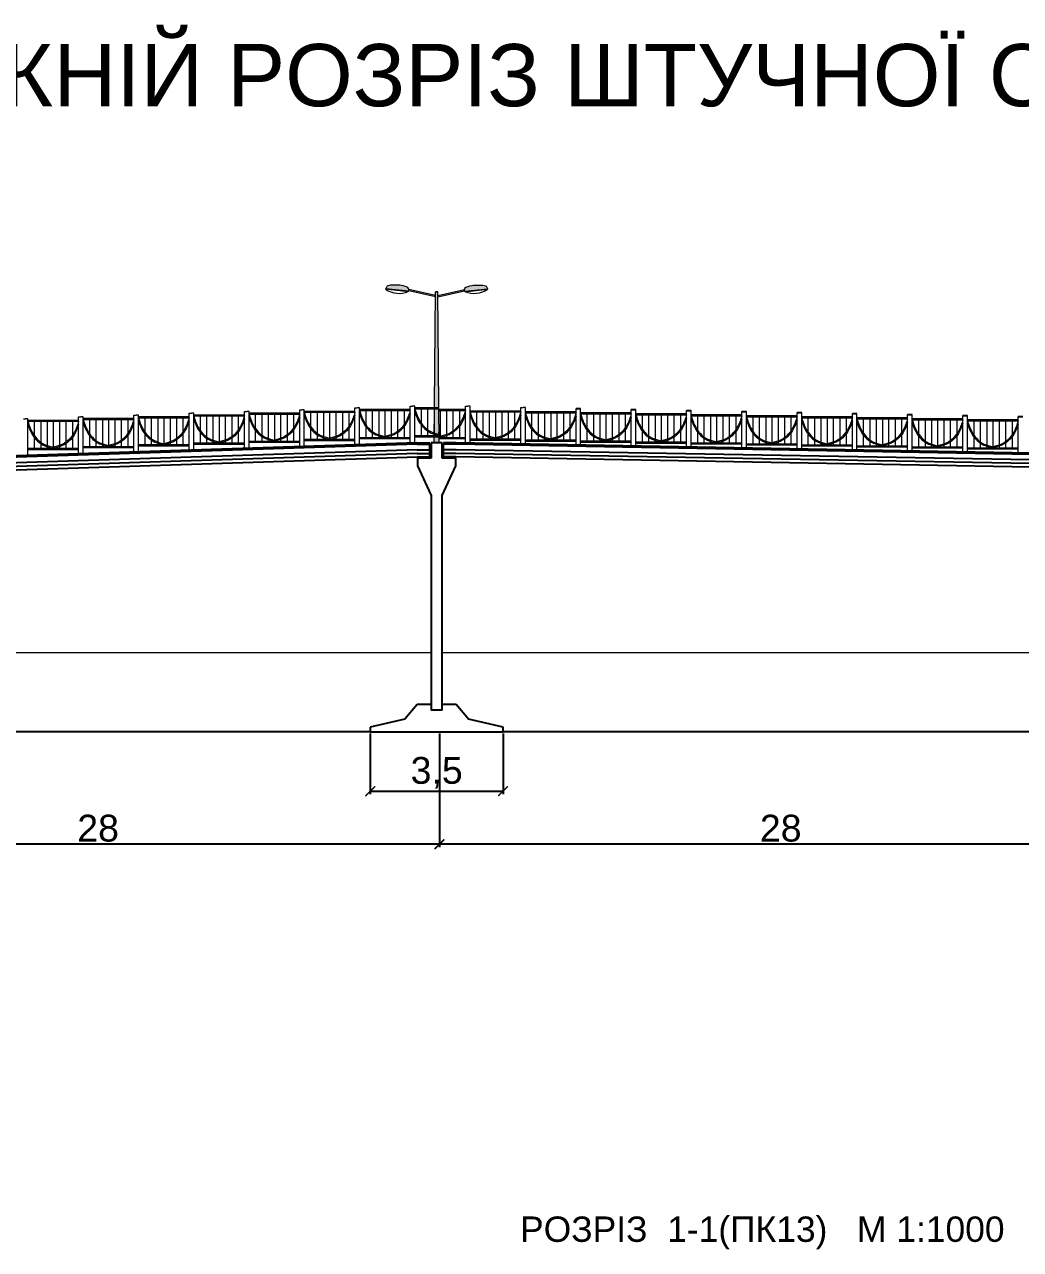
# Model space of a CAD drawing. Header units: millimetres. Extents: x -2123 to 34701, y -1286 to 835.
# Drawn here: x 4720 to 4760.8, y -871.4 to -821.2 of the extents above; entities that cross this region are included whole.
import ezdxf

# ---------------------------------------------------------------- set-up
doc = ezdxf.new("R2010")
doc.units = ezdxf.units.MM
doc.layers.get('0').update_dxf_attribs({"lineweight": 15})
doc.layers.add('дорога', color=126, linetype='Continuous', lineweight=25)
doc.layers.add('Текст', color=7, linetype='Continuous', lineweight=15)
doc.layers.add('размери', color=250, linetype='Continuous')
doc.layers.add('розрізи', color=7, linetype='Continuous')
doc.styles.get("Standard").update_dxf_attribs({"font": 'arial.ttf'})
doc.dimstyles.new('Переход', dxfattribs={"dimscale": 0.1, "dimtxt": 11, "dimasz": 4, "dimexe": 1.25, "dimexo": 0.625, "dimgap": 0.9, "dimtad": 1, "dimtxsty": 'Standard', "dimblk": 'ARCHTICK', "dimcen": 2.5, "dimadec": 0, "dimazin": 0, "dimtfac": 1, "dimtmove": 0, "dimatfit": 3, "dimldrblk": 'ARCHTICK', "dimfxl": 1, "dimarcsym": 0})

# ---------------------------------------------------------------- blocks, each defined once
blk = doc.blocks.new('_ArchTick')
at = {"color": 0, "linetype": 'ByBlock', "const_width": 0.15}
blk.add_lwpolyline([(-0.5, -0.5), (0.5, 0.5)], dxfattribs=at)
blk = doc.blocks.new('*D894')
at = {"layer": 'Defpoints', "color": 0, "lineweight": 20, "transparency": 16777216}
for p in [(4736.979, -850.188), (4764.979, -850.188), (4736.979, -854.791)]:
    blk.add_point(p, dxfattribs=at)
at = {"layer": 'Текст', "color": 0, "lineweight": -2, "transparency": 16777216}
for p, q in [((4736.979, -850.25), (4736.979, -854.916)), ((4764.979, -850.25), (4764.979, -854.916)), ((4764.979, -854.791), (4736.979, -854.791))]:
    blk.add_line(p, q, dxfattribs=at)
at = {"layer": 'Текст', "color": 0, "lineweight": -2, "transparency": 16777216, "xscale": 0.4, "yscale": 0.4, "zscale": 0.4, "rotation": 180}
blk.add_blockref('_ArchTick', (4736.979, -854.791), dxfattribs=at)
at = {"layer": 'Текст', "color": 0, "lineweight": -2, "transparency": 16777216, "xscale": 0.4, "yscale": 0.4, "zscale": 0.4}
blk.add_blockref('_ArchTick', (4764.979, -854.791), dxfattribs=at)
at = {"layer": 'Текст', "color": 0, "transparency": 16777216, "insert": (4750.979, -854.139), "char_height": 1.1, "attachment_point": 5}
blk.add_mtext('28', dxfattribs=at)
blk = doc.blocks.new('*D895')
at = {"layer": 'Defpoints', "color": 0, "lineweight": 20, "transparency": 16777216}
for p in [(4708.979, -850.188), (4736.979, -850.188), (4708.979, -854.791)]:
    blk.add_point(p, dxfattribs=at)
at = {"layer": 'Текст', "color": 0, "lineweight": -2, "transparency": 16777216}
for p, q in [((4708.979, -850.25), (4708.979, -854.916)), ((4736.979, -850.25), (4736.979, -854.916)), ((4736.979, -854.791), (4708.979, -854.791))]:
    blk.add_line(p, q, dxfattribs=at)
at = {"layer": 'Текст', "color": 0, "lineweight": -2, "transparency": 16777216, "xscale": 0.4, "yscale": 0.4, "zscale": 0.4, "rotation": 180}
blk.add_blockref('_ArchTick', (4708.979, -854.791), dxfattribs=at)
at = {"layer": 'Текст', "color": 0, "lineweight": -2, "transparency": 16777216, "xscale": 0.4, "yscale": 0.4, "zscale": 0.4}
blk.add_blockref('_ArchTick', (4736.979, -854.791), dxfattribs=at)
at = {"layer": 'Текст', "color": 0, "transparency": 16777216, "insert": (4722.979, -854.139), "char_height": 1.1, "attachment_point": 5}
blk.add_mtext('28', dxfattribs=at)
blk = doc.blocks.new('*D902')
at = {"layer": 'Defpoints', "color": 0, "lineweight": 20, "transparency": 16777216}
for p in [(4734.142, -850.188), (4739.59, -850.188), (4739.59, -852.616)]:
    blk.add_point(p, dxfattribs=at)
at = {"layer": 'Текст', "color": 0, "lineweight": -2, "transparency": 16777216}
for p, q in [((4734.142, -850.25), (4734.142, -852.741)), ((4739.59, -850.25), (4739.59, -852.741)), ((4734.142, -852.616), (4739.59, -852.616))]:
    blk.add_line(p, q, dxfattribs=at)
at = {"layer": 'Текст', "color": 0, "lineweight": -2, "transparency": 16777216, "xscale": 0.4, "yscale": 0.4, "zscale": 0.4, "rotation": 180}
blk.add_blockref('_ArchTick', (4734.142, -852.616), dxfattribs=at)
at = {"layer": 'Текст', "color": 0, "lineweight": -2, "transparency": 16777216, "xscale": 0.4, "yscale": 0.4, "zscale": 0.4}
blk.add_blockref('_ArchTick', (4739.59, -852.616), dxfattribs=at)
at = {"layer": 'Текст', "color": 0, "transparency": 16777216, "insert": (4736.866, -851.865), "char_height": 1.1, "attachment_point": 5}
blk.add_mtext('3,5', dxfattribs=at)

msp = doc.modelspace()

# ---------------------------------------------------------------- hatches: boundary and pattern name
at = {"layer": 'дорога', "lineweight": 5}
h = msp.add_hatch(color=0, dxfattribs=at)
h.dxf.hatch_style = 2
h.paths.add_polyline_path([(4736.965, -838.136), (4736.767, -838.138), (4736.765, -838.335), (4736.967, -838.335)])
h.paths.add_polyline_path([(4736.815, -832.136), (4736.915, -832.136), (4736.965, -838.136), (4736.765, -838.136)])
edge = h.paths.add_edge_path()
edge.add_spline(control_points=[(4738.015, -832.116), (4738.008, -832.098), (4738.005, -832.075), (4738.004, -832.045)], knot_values=[411.134828, 411.134828, 411.134828, 411.134828, 430.443611, 430.443611, 430.443611, 430.443611], degree=3, periodic=0)
edge.add_spline(control_points=[(4738.004, -832.045), (4738.027, -831.974), (4738.089, -831.927), (4738.414, -831.859), (4738.628, -831.862), (4738.847, -831.867), (4738.93, -831.949), (4738.951, -832.006), (4738.954, -832.016)], knot_values=[0, 0, 0, 0, 32.530138, 77.21019, 130.242015, 174.657331, 196.410436, 202.267979, 202.267979, 202.267979, 202.267979], degree=3, periodic=0)
edge.add_line((4738.954, -832.016), (4738.015, -832.116))
edge = h.paths.add_edge_path()
edge.add_spline(control_points=[(4738.004, -832.045), (4738.005, -832.067), (4738.007, -832.085), (4738.01, -832.1)], knot_values=[416.32852, 416.32852, 416.32852, 416.32852, 430.443611, 430.443611, 430.443611, 430.443611], degree=3, periodic=0)
edge.add_line((4738.01, -832.1), (4736.917, -832.352))
edge.add_line((4736.917, -832.352), (4736.916, -832.292))
edge.add_line((4736.916, -832.292), (4738.004, -832.045))
edge = h.paths.add_edge_path()
edge.add_spline(control_points=[(4734.777, -832.016), (4734.78, -832.006), (4734.8, -831.949), (4734.883, -831.867), (4735.102, -831.862), (4735.316, -831.859), (4735.641, -831.927), (4735.703, -831.974), (4735.726, -832.045)], knot_values=[0, 0, 0, 0, 5.857543, 27.610648, 72.025964, 125.057789, 169.737841, 202.267979, 202.267979, 202.267979, 202.267979], degree=3, periodic=0)
edge.add_spline(control_points=[(4735.726, -832.045), (4735.725, -832.075), (4735.722, -832.098), (4735.715, -832.116)], knot_values=[411.134828, 411.134828, 411.134828, 411.134828, 430.443611, 430.443611, 430.443611, 430.443611], degree=3, periodic=0)
edge.add_line((4735.715, -832.116), (4734.777, -832.016))
edge = h.paths.add_edge_path()
edge.add_line((4736.814, -832.292), (4736.813, -832.352))
edge.add_line((4736.813, -832.352), (4735.72, -832.1))
edge.add_spline(control_points=[(4735.72, -832.1), (4735.724, -832.085), (4735.725, -832.067), (4735.726, -832.045)], knot_values=[416.32852, 416.32852, 416.32852, 416.32852, 430.443611, 430.443611, 430.443611, 430.443611], degree=3, periodic=0)
edge.add_line((4735.726, -832.045), (4736.814, -832.292))

# ---------------------------------------------------------------- linework, layer by layer
at = {"color": 0}
for p, q in [((4709.091, -846.925), (4736.641, -846.925)), ((4737.091, -846.925), (4764.641, -846.925))]:
    msp.add_line(p, q, dxfattribs=at)
at = {"layer": 'дорога', "color": 0, "lineweight": 5}
for p, q in [((4735.703, -832.135), (4734.773, -832.033)), ((4735.715, -832.116), (4734.777, -832.016)), ((4736.813, -832.352), (4735.72, -832.1)), ((4736.814, -832.292), (4735.726, -832.045)), ((4736.765, -838.335), (4736.815, -832.136)), ((4736.815, -832.136), (4736.915, -832.136)), ((4736.915, -832.136), (4736.815, -832.136)), ((4736.967, -838.335), (4736.915, -832.136)), ((4736.916, -832.292), (4738.004, -832.045)), ((4736.917, -832.352), (4738.01, -832.1)), ((4738.015, -832.116), (4738.954, -832.016)), ((4738.028, -832.135), (4738.957, -832.033)), ((4736.812, -832.521), (4736.812, -832.521)), ((4736.918, -832.521), (4736.918, -832.521)), ((4722.179, -838.787), (4722.179, -837.271)), ((4722.179, -837.271), (4722.274, -837.271)), ((4722.368, -837.271), (4722.274, -837.271)), ((4722.368, -837.271), (4722.274, -837.271)), ((4722.368, -838.781), (4722.368, -837.271)), ((4724.447, -838.713), (4724.447, -837.197)), ((4724.447, -837.197), (4724.541, -837.197)), ((4724.635, -837.197), (4724.541, -837.197)), ((4724.635, -837.197), (4724.541, -837.197)), ((4724.635, -838.707), (4724.635, -837.197)), ((4724.635, -837.252), (4726.714, -837.252)), ((4726.714, -838.639), (4726.714, -837.123)), ((4726.714, -837.123), (4726.808, -837.123)), ((4726.902, -837.123), (4726.808, -837.123)), ((4726.902, -837.123), (4726.808, -837.123)), ((4726.902, -838.633), (4726.902, -837.123)), ((4726.902, -837.179), (4728.981, -837.179)), ((4726.902, -837.229), (4728.981, -837.229)), ((4727.159, -837.229), (4727.159, -838.332)), ((4727.425, -837.229), (4727.425, -838.332)), ((4727.69, -837.229), (4727.69, -838.332)), ((4727.941, -837.229), (4727.941, -838.332)), ((4728.197, -837.229), (4728.197, -838.332)), ((4728.463, -837.229), (4728.463, -838.332)), ((4728.728, -837.229), (4728.728, -838.332)), ((4728.981, -838.565), (4728.981, -837.049)), ((4728.981, -837.049), (4729.075, -837.049)), ((4729.169, -837.049), (4729.075, -837.049)), ((4729.169, -837.049), (4729.075, -837.049)), ((4729.169, -838.559), (4729.169, -837.049)), ((4729.169, -837.105), (4731.248, -837.105)), ((4729.169, -837.155), (4731.248, -837.155)), ((4729.426, -837.155), (4729.426, -838.258)), ((4729.692, -837.155), (4729.692, -838.258)), ((4729.957, -837.155), (4729.957, -838.258)), ((4730.208, -837.155), (4730.208, -838.258)), ((4730.464, -837.155), (4730.464, -838.258)), ((4730.73, -837.155), (4730.73, -838.258)), ((4730.995, -837.155), (4730.995, -838.258)), ((4731.248, -838.491), (4731.248, -836.976)), ((4731.248, -836.976), (4731.342, -836.976)), ((4731.436, -836.976), (4731.342, -836.976)), ((4731.436, -836.976), (4731.342, -836.976)), ((4731.436, -838.485), (4731.436, -836.976)), ((4731.436, -837.031), (4733.515, -837.031)), ((4731.436, -837.081), (4733.515, -837.081)), ((4731.693, -837.081), (4731.693, -838.184)), ((4731.959, -837.081), (4731.959, -838.184)), ((4732.224, -837.081), (4732.224, -838.184)), ((4732.475, -837.081), (4732.475, -838.184)), ((4732.731, -837.081), (4732.731, -838.184)), ((4732.997, -837.081), (4732.997, -838.184)), ((4733.263, -837.081), (4733.263, -838.184)), ((4733.515, -838.418), (4733.515, -836.902)), ((4733.515, -836.902), (4733.609, -836.902)), ((4733.703, -836.902), (4733.609, -836.902)), ((4733.703, -836.902), (4733.609, -836.902)), ((4733.703, -838.412), (4733.703, -836.902)), ((4733.703, -836.957), (4735.782, -836.957)), ((4733.703, -837.007), (4735.782, -837.007)), ((4733.96, -837.007), (4733.96, -838.11)), ((4734.226, -837.007), (4734.226, -838.11)), ((4734.491, -837.007), (4734.491, -838.11)), ((4734.742, -837.007), (4734.742, -838.11)), ((4734.998, -837.007), (4734.998, -838.11)), ((4735.264, -837.007), (4735.264, -838.11)), ((4735.53, -837.007), (4735.53, -838.11)), ((4735.782, -838.344), (4735.782, -836.828)), ((4735.782, -836.828), (4735.876, -836.828)), ((4735.97, -836.828), (4735.876, -836.828)), ((4735.97, -836.828), (4735.876, -836.828)), ((4735.97, -838.338), (4735.97, -836.828)), ((4735.97, -836.883), (4736.955, -836.883)), ((4735.97, -836.933), (4736.955, -836.933)), ((4736.227, -836.933), (4736.227, -838.037)), ((4736.493, -836.933), (4736.493, -838.037)), ((4736.759, -836.933), (4736.759, -838.037)), ((4736.955, -836.955), (4738.049, -836.955)), ((4736.956, -837.005), (4738.049, -837.005)), ((4737.009, -837.005), (4737.009, -838.108)), ((4737.265, -837.005), (4737.265, -838.108)), ((4737.531, -837.005), (4737.531, -838.108)), ((4737.797, -837.005), (4737.797, -838.108)), ((4738.049, -838.342), (4738.049, -836.826)), ((4738.049, -836.826), (4738.143, -836.826)), ((4738.237, -836.826), (4738.143, -836.826)), ((4738.237, -836.826), (4738.143, -836.826)), ((4738.237, -838.345), (4738.237, -836.826)), ((4738.237, -837.015), (4740.316, -837.015)), ((4738.237, -837.065), (4740.316, -837.065)), ((4738.494, -837.065), (4738.494, -838.168)), ((4738.76, -837.065), (4738.76, -838.168)), ((4739.026, -837.065), (4739.026, -838.168)), ((4739.276, -837.065), (4739.276, -838.168)), ((4739.532, -837.065), (4739.532, -838.168)), ((4739.798, -837.065), (4739.798, -838.168)), ((4740.064, -837.065), (4740.064, -838.168)), ((4740.316, -838.386), (4740.316, -836.886)), ((4740.316, -836.886), (4740.41, -836.886)), ((4740.504, -836.886), (4740.41, -836.886)), ((4740.504, -838.386), (4740.504, -836.886)), ((4740.504, -838.386), (4740.504, -836.886)), ((4740.504, -837.055), (4742.583, -837.055)), ((4740.504, -837.105), (4742.583, -837.105)), ((4740.761, -837.105), (4740.761, -838.209)), ((4741.027, -837.105), (4741.027, -838.209)), ((4741.293, -837.105), (4741.293, -838.209)), ((4741.544, -837.105), (4741.544, -838.209)), ((4741.799, -837.105), (4741.799, -838.209)), ((4742.065, -837.105), (4742.065, -838.209)), ((4742.331, -837.105), (4742.331, -838.209)), ((4742.583, -838.426), (4742.583, -836.926)), ((4742.771, -838.426), (4742.771, -836.926)), ((4742.771, -838.426), (4742.771, -836.926)), ((4742.771, -837.096), (4744.85, -837.096)), ((4742.771, -837.146), (4744.85, -837.146)), ((4743.028, -837.146), (4743.028, -838.249)), ((4743.294, -837.146), (4743.294, -838.249)), ((4743.56, -837.146), (4743.56, -838.249)), ((4743.811, -837.146), (4743.811, -838.249)), ((4744.066, -837.146), (4744.066, -838.249)), ((4744.332, -837.146), (4744.332, -838.249)), ((4744.598, -837.146), (4744.598, -838.249)), ((4744.85, -838.467), (4744.85, -836.967)), ((4745.038, -838.467), (4745.038, -836.967)), ((4745.038, -838.467), (4745.038, -836.967)), ((4745.038, -837.136), (4747.117, -837.136)), ((4745.038, -837.186), (4747.117, -837.186)), ((4745.295, -837.186), (4745.295, -838.29)), ((4745.561, -837.186), (4745.561, -838.29)), ((4745.827, -837.186), (4745.827, -838.29)), ((4746.078, -837.186), (4746.078, -838.29)), ((4746.333, -837.186), (4746.333, -838.29)), ((4746.599, -837.186), (4746.599, -838.29)), ((4746.865, -837.186), (4746.865, -838.29)), ((4747.117, -838.507), (4747.117, -837.007)), ((4747.305, -838.507), (4747.305, -837.007)), ((4747.305, -838.507), (4747.305, -837.007)), ((4747.305, -837.177), (4749.384, -837.177)), ((4747.305, -837.227), (4749.384, -837.227)), ((4747.562, -837.227), (4747.562, -838.33)), ((4747.828, -837.227), (4747.828, -838.33)), ((4748.094, -837.227), (4748.094, -838.33)), ((4748.345, -837.227), (4748.345, -838.33)), ((4748.601, -837.227), (4748.601, -838.33)), ((4748.866, -837.227), (4748.866, -838.33)), ((4749.132, -837.227), (4749.132, -838.33)), ((4749.384, -838.548), (4749.384, -837.048)), ((4749.572, -838.548), (4749.572, -837.048)), ((4749.572, -838.548), (4749.572, -837.048)), ((4749.572, -837.217), (4751.651, -837.217)), ((4749.572, -837.267), (4751.651, -837.267)), ((4749.829, -837.267), (4749.829, -838.371)), ((4750.095, -837.267), (4750.095, -838.371)), ((4750.361, -837.267), (4750.361, -838.371)), ((4750.612, -837.267), (4750.612, -838.371)), ((4750.868, -837.267), (4750.868, -838.371)), ((4751.133, -837.267), (4751.133, -838.371)), ((4751.399, -837.267), (4751.399, -838.371)), ((4751.651, -838.588), (4751.651, -837.088)), ((4751.839, -838.588), (4751.839, -837.088)), ((4751.839, -838.588), (4751.839, -837.088)), ((4751.839, -837.258), (4753.918, -837.258)), ((4753.918, -838.629), (4753.918, -837.129)), ((4754.106, -838.629), (4754.106, -837.129)), ((4754.106, -838.629), (4754.106, -837.129)), ((4756.185, -838.669), (4756.185, -837.169)), ((4756.373, -838.669), (4756.373, -837.169)), ((4756.373, -838.669), (4756.373, -837.169)), ((4758.452, -838.71), (4758.452, -837.21)), ((4758.641, -838.71), (4758.641, -837.21)), ((4758.641, -838.71), (4758.641, -837.21)), ((4760.72, -838.75), (4760.72, -837.25)), ((4719.912, -837.345), (4720.006, -837.345)), ((4720.1, -837.345), (4720.006, -837.345)), ((4720.1, -837.345), (4720.006, -837.345)), ((4720.1, -838.855), (4720.1, -837.345)), ((4720.1, -837.4), (4722.179, -837.4)), ((4720.1, -837.45), (4722.179, -837.45)), ((4720.358, -837.45), (4720.358, -838.553)), ((4720.623, -837.45), (4720.623, -838.553)), ((4720.889, -837.45), (4720.889, -838.553)), ((4721.14, -837.45), (4721.14, -838.553)), ((4721.396, -837.45), (4721.396, -838.553)), ((4721.662, -837.45), (4721.662, -838.553)), ((4721.927, -837.45), (4721.927, -838.553)), ((4722.368, -837.326), (4724.447, -837.326)), ((4722.368, -837.376), (4724.447, -837.376)), ((4722.625, -837.376), (4722.625, -838.48)), ((4722.89, -837.376), (4722.89, -838.48)), ((4723.156, -837.376), (4723.156, -838.48)), ((4723.407, -837.376), (4723.407, -838.48)), ((4723.663, -837.376), (4723.663, -838.48)), ((4723.929, -837.376), (4723.929, -838.48)), ((4724.194, -837.376), (4724.194, -838.48)), ((4724.635, -837.302), (4726.714, -837.302)), ((4724.892, -837.302), (4724.892, -838.406)), ((4725.157, -837.302), (4725.157, -838.406)), ((4725.423, -837.302), (4725.423, -838.406)), ((4725.674, -837.302), (4725.674, -838.406)), ((4725.93, -837.302), (4725.93, -838.406)), ((4726.196, -837.302), (4726.196, -838.406)), ((4726.461, -837.302), (4726.461, -838.406)), ((4751.839, -837.308), (4753.918, -837.308)), ((4752.096, -837.308), (4752.096, -838.411)), ((4752.362, -837.308), (4752.362, -838.411)), ((4752.628, -837.308), (4752.628, -838.411)), ((4752.879, -837.308), (4752.879, -838.411)), ((4753.135, -837.308), (4753.135, -838.411)), ((4753.4, -837.308), (4753.4, -838.411)), ((4753.666, -837.308), (4753.666, -838.411)), ((4754.106, -837.298), (4756.185, -837.298)), ((4754.106, -837.348), (4756.185, -837.348)), ((4754.364, -837.348), (4754.364, -838.452)), ((4754.629, -837.348), (4754.629, -838.452)), ((4754.895, -837.348), (4754.895, -838.452)), ((4755.146, -837.348), (4755.146, -838.452)), ((4755.402, -837.348), (4755.402, -838.452)), ((4755.667, -837.348), (4755.667, -838.452)), ((4755.933, -837.348), (4755.933, -838.452)), ((4756.373, -837.339), (4758.452, -837.339)), ((4756.373, -837.389), (4758.452, -837.389)), ((4756.631, -837.389), (4756.631, -838.492)), ((4756.896, -837.389), (4756.896, -838.492)), ((4757.162, -837.389), (4757.162, -838.492)), ((4757.413, -837.389), (4757.413, -838.492)), ((4757.669, -837.389), (4757.669, -838.492)), ((4757.934, -837.389), (4757.934, -838.492)), ((4758.2, -837.389), (4758.2, -838.492)), ((4758.641, -837.379), (4760.72, -837.379)), ((4758.641, -837.429), (4760.72, -837.429)), ((4758.898, -837.429), (4758.898, -838.533)), ((4759.163, -837.429), (4759.163, -838.533)), ((4759.429, -837.429), (4759.429, -838.533)), ((4759.68, -837.429), (4759.68, -838.533)), ((4759.936, -837.429), (4759.936, -838.533)), ((4760.202, -837.429), (4760.202, -838.533)), ((4760.467, -837.429), (4760.467, -838.533)), ((4729.169, -838.258), (4731.248, -838.258)), ((4731.436, -838.184), (4733.515, -838.184)), ((4731.436, -838.234), (4733.515, -838.234)), ((4733.703, -838.11), (4735.782, -838.11)), ((4733.703, -838.16), (4735.782, -838.16)), ((4735.97, -838.037), (4736.964, -838.037)), ((4735.97, -838.087), (4736.965, -838.087)), ((4736.965, -838.108), (4738.049, -838.108)), ((4736.965, -838.158), (4738.049, -838.158)), ((4738.237, -838.168), (4740.316, -838.168)), ((4738.237, -838.218), (4740.316, -838.218)), ((4740.504, -838.209), (4742.583, -838.209)), ((4740.504, -838.259), (4742.583, -838.259)), ((4742.771, -838.249), (4744.85, -838.249)), ((4720.1, -838.553), (4722.179, -838.553)), ((4720.1, -838.603), (4722.179, -838.603)), ((4722.368, -838.48), (4724.447, -838.48)), ((4722.368, -838.53), (4724.447, -838.53)), ((4724.635, -838.406), (4726.714, -838.406)), ((4724.635, -838.456), (4726.714, -838.456)), ((4726.902, -838.332), (4728.981, -838.332)), ((4726.902, -838.382), (4728.981, -838.382)), ((4729.169, -838.308), (4731.248, -838.308)), ((4742.771, -838.299), (4744.85, -838.299)), ((4745.038, -838.29), (4747.117, -838.29)), ((4745.038, -838.34), (4747.117, -838.34)), ((4747.305, -838.33), (4749.384, -838.33)), ((4747.305, -838.38), (4749.384, -838.38)), ((4749.572, -838.371), (4751.651, -838.371)), ((4749.572, -838.421), (4751.651, -838.421)), ((4751.839, -838.411), (4753.918, -838.411)), ((4751.839, -838.461), (4753.918, -838.461)), ((4754.106, -838.452), (4756.185, -838.452)), ((4754.106, -838.502), (4756.185, -838.502)), ((4756.373, -838.492), (4758.452, -838.492)), ((4756.373, -838.542), (4758.452, -838.542)), ((4758.641, -838.533), (4760.72, -838.533)), ((4758.641, -838.583), (4760.72, -838.583))]:
    msp.add_line(p, q, dxfattribs=at)
for centre, start, end in [((4735.335, -831.202), 235.9191, 291.5235), ((4738.395, -831.202), 248.4765, 304.0809)]:
    msp.add_arc(centre, 1.002, start, end, dxfattribs=at)
for points, knots in [([(4735.726, -832.045), (4735.703, -831.974), (4735.641, -831.927), (4735.316, -831.859), (4735.102, -831.862), (4734.883, -831.867), (4734.797, -831.953), (4734.775, -832.019), (4734.773, -832.033)], [0, 0, 0, 0, 32.530138, 77.21019, 130.242015, 174.657331, 196.410436, 205.373259, 205.373259, 205.373259, 205.373259]), ([(4735.703, -832.135), (4735.703, -832.134), (4735.72, -832.117), (4735.725, -832.086), (4735.726, -832.045)], [402.843137, 402.843137, 402.843137, 402.843137, 403.371236, 430.443611, 430.443611, 430.443611, 430.443611]), ([(4738.004, -832.045), (4738.027, -831.974), (4738.089, -831.927), (4738.414, -831.859), (4738.628, -831.862), (4738.847, -831.867), (4738.934, -831.953), (4738.955, -832.019), (4738.957, -832.033)], [0, 0, 0, 0, 32.530138, 77.21019, 130.242015, 174.657331, 196.410436, 205.373259, 205.373259, 205.373259, 205.373259]), ([(4738.028, -832.135), (4738.027, -832.134), (4738.01, -832.117), (4738.006, -832.086), (4738.004, -832.045)], [402.843137, 402.843137, 402.843137, 402.843137, 403.371236, 430.443611, 430.443611, 430.443611, 430.443611]), ([(4735.97, -836.933), (4736.018, -837.084), (4736.138, -837.453), (4736.505, -837.867), (4736.847, -837.957), (4736.964, -837.985)], [0, 0, 0, 0, 0.4744, 1.16735, 1.525154, 1.525154, 1.525154, 1.525154]), ([(4735.97, -837.071), (4736.022, -837.215), (4736.149, -837.565), (4736.53, -837.924), (4736.854, -838.003), (4736.964, -838.027)], [0, 0, 0, 0, 0.457419, 1.114137, 1.451089, 1.451089, 1.451089, 1.451089])]:
    msp.add_open_spline(points, degree=3, knots=knots, dxfattribs=at)
for points in [[(4726.902, -837.229), (4727.074, -837.671), (4727.556, -838.168), (4727.941, -838.291)], [(4728.981, -837.229), (4728.808, -837.671), (4728.326, -838.168), (4727.941, -838.291)], [(4729.169, -837.155), (4729.341, -837.597), (4729.823, -838.094), (4730.208, -838.217)], [(4731.248, -837.155), (4731.076, -837.597), (4730.593, -838.094), (4730.208, -838.217)], [(4731.436, -837.081), (4731.608, -837.523), (4732.09, -838.021), (4732.475, -838.143)], [(4731.436, -837.219), (4731.62, -837.638), (4732.108, -838.078), (4732.475, -838.184)], [(4733.515, -837.081), (4733.343, -837.523), (4732.86, -838.021), (4732.475, -838.143)], [(4733.515, -837.219), (4733.33, -837.638), (4732.843, -838.078), (4732.475, -838.184)], [(4733.703, -837.007), (4733.875, -837.449), (4734.357, -837.947), (4734.742, -838.069)], [(4733.703, -837.145), (4733.887, -837.564), (4734.375, -838.004), (4734.742, -838.11)], [(4735.782, -837.007), (4735.61, -837.449), (4735.127, -837.947), (4734.742, -838.069)], [(4735.782, -837.145), (4735.597, -837.564), (4735.11, -838.004), (4734.742, -838.11)], [(4738.049, -837.005), (4737.877, -837.447), (4737.394, -837.945), (4736.965, -838.077)], [(4738.049, -837.143), (4737.864, -837.562), (4737.377, -838.002), (4736.965, -838.108)], [(4738.237, -837.065), (4738.409, -837.507), (4738.891, -838.004), (4739.276, -838.127)], [(4738.237, -837.203), (4738.422, -837.621), (4738.909, -838.062), (4739.276, -838.168)], [(4740.316, -837.065), (4740.144, -837.507), (4739.661, -838.004), (4739.276, -838.127)], [(4740.316, -837.203), (4740.131, -837.621), (4739.644, -838.062), (4739.276, -838.168)], [(4740.504, -837.105), (4740.676, -837.547), (4741.159, -838.045), (4741.544, -838.167)], [(4740.504, -837.243), (4740.689, -837.662), (4741.176, -838.102), (4741.544, -838.209)], [(4742.583, -837.105), (4742.411, -837.547), (4741.929, -838.045), (4741.544, -838.167)], [(4742.583, -837.243), (4742.398, -837.662), (4741.911, -838.102), (4741.544, -838.209)], [(4742.771, -837.146), (4742.943, -837.588), (4743.426, -838.085), (4743.811, -838.208)], [(4744.85, -837.146), (4744.678, -837.588), (4744.196, -838.085), (4743.811, -838.208)], [(4745.038, -837.186), (4745.21, -837.628), (4745.693, -838.126), (4746.078, -838.248)], [(4747.117, -837.186), (4746.945, -837.628), (4746.463, -838.126), (4746.078, -838.248)], [(4747.305, -837.227), (4747.477, -837.669), (4747.96, -838.166), (4748.345, -838.289)], [(4749.384, -837.227), (4749.212, -837.669), (4748.73, -838.166), (4748.345, -838.289)], [(4749.572, -837.267), (4749.744, -837.709), (4750.227, -838.207), (4750.612, -838.329)], [(4751.651, -837.267), (4751.479, -837.709), (4750.997, -838.207), (4750.612, -838.329)], [(4720.1, -837.45), (4720.273, -837.892), (4720.755, -838.39), (4721.14, -838.512)], [(4720.1, -837.588), (4720.285, -838.007), (4720.772, -838.447), (4721.14, -838.553)], [(4722.179, -837.45), (4722.007, -837.892), (4721.525, -838.39), (4721.14, -838.512)], [(4722.179, -837.588), (4721.995, -838.007), (4721.508, -838.447), (4721.14, -838.553)], [(4722.368, -837.376), (4722.54, -837.818), (4723.022, -838.316), (4723.407, -838.438)], [(4722.368, -837.514), (4722.552, -837.933), (4723.039, -838.373), (4723.407, -838.48)], [(4724.447, -837.376), (4724.274, -837.818), (4723.792, -838.316), (4723.407, -838.438)], [(4724.447, -837.514), (4724.262, -837.933), (4723.775, -838.373), (4723.407, -838.48)], [(4724.635, -837.302), (4724.807, -837.744), (4725.289, -838.242), (4725.674, -838.364)], [(4724.635, -837.441), (4724.819, -837.859), (4725.306, -838.299), (4725.674, -838.406)], [(4726.714, -837.302), (4726.541, -837.744), (4726.059, -838.242), (4725.674, -838.364)], [(4726.714, -837.441), (4726.529, -837.859), (4726.042, -838.299), (4725.674, -838.406)], [(4726.902, -837.367), (4727.086, -837.785), (4727.573, -838.226), (4727.941, -838.332)], [(4728.981, -837.367), (4728.796, -837.785), (4728.309, -838.226), (4727.941, -838.332)], [(4729.169, -837.293), (4729.353, -837.711), (4729.84, -838.152), (4730.208, -838.258)], [(4731.248, -837.293), (4731.063, -837.711), (4730.576, -838.152), (4730.208, -838.258)], [(4742.771, -837.284), (4742.956, -837.702), (4743.443, -838.143), (4743.811, -838.249)], [(4744.85, -837.284), (4744.666, -837.702), (4744.178, -838.143), (4743.811, -838.249)], [(4745.038, -837.324), (4745.223, -837.743), (4745.71, -838.183), (4746.078, -838.29)], [(4747.117, -837.324), (4746.933, -837.743), (4746.445, -838.183), (4746.078, -838.29)], [(4747.305, -837.365), (4747.49, -837.783), (4747.977, -838.224), (4748.345, -838.33)], [(4749.384, -837.365), (4749.2, -837.783), (4748.712, -838.224), (4748.345, -838.33)], [(4749.572, -837.405), (4749.757, -837.824), (4750.244, -838.264), (4750.612, -838.371)], [(4751.651, -837.405), (4751.467, -837.824), (4750.98, -838.264), (4750.612, -838.371)], [(4751.839, -837.308), (4752.012, -837.75), (4752.494, -838.247), (4752.879, -838.37)], [(4751.839, -837.446), (4752.024, -837.865), (4752.511, -838.305), (4752.879, -838.411)], [(4753.918, -837.308), (4753.746, -837.75), (4753.264, -838.247), (4752.879, -838.37)], [(4753.918, -837.446), (4753.734, -837.865), (4753.247, -838.305), (4752.879, -838.411)], [(4754.106, -837.348), (4754.279, -837.79), (4754.761, -838.288), (4755.146, -838.41)], [(4754.106, -837.487), (4754.291, -837.905), (4754.778, -838.345), (4755.146, -838.452)], [(4756.185, -837.348), (4756.013, -837.79), (4755.531, -838.288), (4755.146, -838.41)], [(4756.185, -837.487), (4756.001, -837.905), (4755.514, -838.345), (4755.146, -838.452)], [(4756.373, -837.389), (4756.546, -837.831), (4757.028, -838.329), (4757.413, -838.451)], [(4756.373, -837.527), (4756.558, -837.946), (4757.045, -838.386), (4757.413, -838.492)], [(4758.452, -837.389), (4758.28, -837.831), (4757.798, -838.329), (4757.413, -838.451)], [(4758.452, -837.527), (4758.268, -837.946), (4757.781, -838.386), (4757.413, -838.492)], [(4758.641, -837.429), (4758.813, -837.871), (4759.295, -838.369), (4759.68, -838.491)], [(4758.641, -837.568), (4758.825, -837.986), (4759.312, -838.426), (4759.68, -838.533)], [(4760.72, -837.429), (4760.547, -837.871), (4760.065, -838.369), (4759.68, -838.491)], [(4760.72, -837.568), (4760.535, -837.986), (4760.048, -838.426), (4759.68, -838.533)]]:
    msp.add_spline(points, degree=3, dxfattribs=at)
at = {"layer": 'размери', "color": 0}
for p, q in [((4742.583, -836.926), (4742.771, -836.926)), ((4744.85, -836.967), (4745.038, -836.967)), ((4747.117, -837.007), (4747.305, -837.007)), ((4749.384, -837.048), (4749.572, -837.048)), ((4751.651, -837.088), (4751.839, -837.088)), ((4753.918, -837.129), (4754.106, -837.129)), ((4756.185, -837.169), (4756.373, -837.169)), ((4758.452, -837.21), (4758.641, -837.21)), ((4760.72, -837.25), (4760.908, -837.25))]:
    msp.add_line(p, q, dxfattribs=at)
at = {"layer": 'розрізи', "color": 0}
for p, q in [((4736.932, -837.925), (4736.963, -837.925)), ((4736.058, -838.335), (4709.633, -839.195)), ((4736.06, -838.385), (4709.635, -839.245)), ((4736.067, -838.615), (4709.642, -839.475)), ((4736.072, -838.765), (4709.647, -839.625)), ((4736.058, -838.335), (4736.591, -838.335)), ((4736.06, -838.385), (4736.591, -838.385)), ((4736.067, -838.615), (4736.591, -838.615)), ((4736.072, -838.765), (4736.591, -838.765)), ((4736.591, -838.913), (4736.591, -838.335)), ((4736.641, -838.335), (4736.641, -838.963)), ((4737.091, -838.335), (4736.641, -838.335)), ((4737.091, -838.963), (4737.091, -838.335)), ((4737.141, -838.913), (4737.141, -838.335)), ((4737.665, -838.335), (4737.141, -838.335)), ((4737.664, -838.385), (4737.141, -838.385)), ((4737.66, -838.615), (4737.141, -838.615)), ((4737.657, -838.765), (4737.141, -838.765)), ((4764.082, -839.237), (4737.657, -838.765)), ((4764.085, -839.087), (4737.66, -838.615)), ((4764.089, -838.857), (4737.664, -838.385)), ((4764.09, -838.807), (4737.665, -838.335)), ((4736.079, -838.914), (4709.654, -839.775)), ((4736.079, -838.913), (4736.591, -838.913)), ((4736.641, -838.963), (4736.079, -838.963)), ((4736.079, -838.963), (4736.079, -839.275)), ((4736.079, -839.275), (4736.641, -840.489)), ((4737.654, -838.963), (4737.091, -838.963)), ((4737.091, -840.489), (4737.654, -839.275)), ((4737.654, -838.913), (4737.141, -838.913)), ((4764.079, -839.385), (4737.654, -838.913)), ((4737.654, -839.275), (4737.654, -838.963)), ((4736.641, -840.489), (4736.641, -849.288)), ((4737.091, -849.288), (4737.091, -840.489)), ((4736.06, -849.063), (4735.561, -849.657)), ((4736.641, -849.063), (4736.06, -849.063)), ((4737.091, -849.288), (4736.641, -849.288)), ((4737.672, -849.063), (4737.091, -849.063)), ((4738.171, -849.657), (4737.672, -849.063)), ((4735.561, -849.657), (4734.142, -849.995)), ((4739.59, -849.995), (4738.171, -849.657)), ((4734.142, -850.188), (4711.59, -850.188)), ((4734.142, -849.995), (4734.142, -850.188)), ((4734.142, -850.188), (4739.59, -850.188)), ((4739.59, -850.188), (4739.59, -849.995)), ((4762.142, -850.188), (4739.59, -850.188))]:
    msp.add_line(p, q, dxfattribs=at)
at = {"layer": 'розрізи', "color": 0, "lineweight": 20}
msp.add_line((4737.091, -838.963), (4737.654, -838.963), dxfattribs=at)

# ---------------------------------------------------------------- texts
msp.add_text('ПОВЗДОВЖНІЙ РОЗРІЗ ШТУЧНОЇ СПОРУДИ 2-2', height=2.553).set_placement((4700.422, -824.533))
at = {"color": 0}
msp.add_text('РОЗРІЗ  1-1(ПК13)   M 1:1000', height=1.04, dxfattribs=at).set_placement((4740.286, -871.094))

# ---------------------------------------------------------------- dimensions: what is measured, and where the dimension line sits
at = {"layer": 'Текст', "color": 0}
for base, p1, p2, picture, middle in [((4708.979, -854.791), (4736.979, -850.188), (4708.979, -850.188), '*D895', (4722.979, -854.791)), ((4736.979, -854.791), (4764.979, -850.188), (4736.979, -850.188), '*D894', (4750.979, -854.791))]:
    dim = msp.add_linear_dim(base=base, p1=p1, p2=p2, dimstyle='Переход', dxfattribs=at)
    dim.commit()
    dim.dimension.update_dxf_attribs({"geometry": picture, "text_midpoint": middle, "dimtype": 160})
dim = msp.add_linear_dim(base=(4739.59, -852.616), p1=(4734.142, -850.188), p2=(4739.59, -850.188), text='3,5', dimstyle='Переход', dxfattribs=at)
dim.commit()
dim.dimension.update_dxf_attribs({"geometry": '*D902', "text_midpoint": (4736.866, -852.616), "dimtype": 160})

doc.saveas('drawing.dxf')
